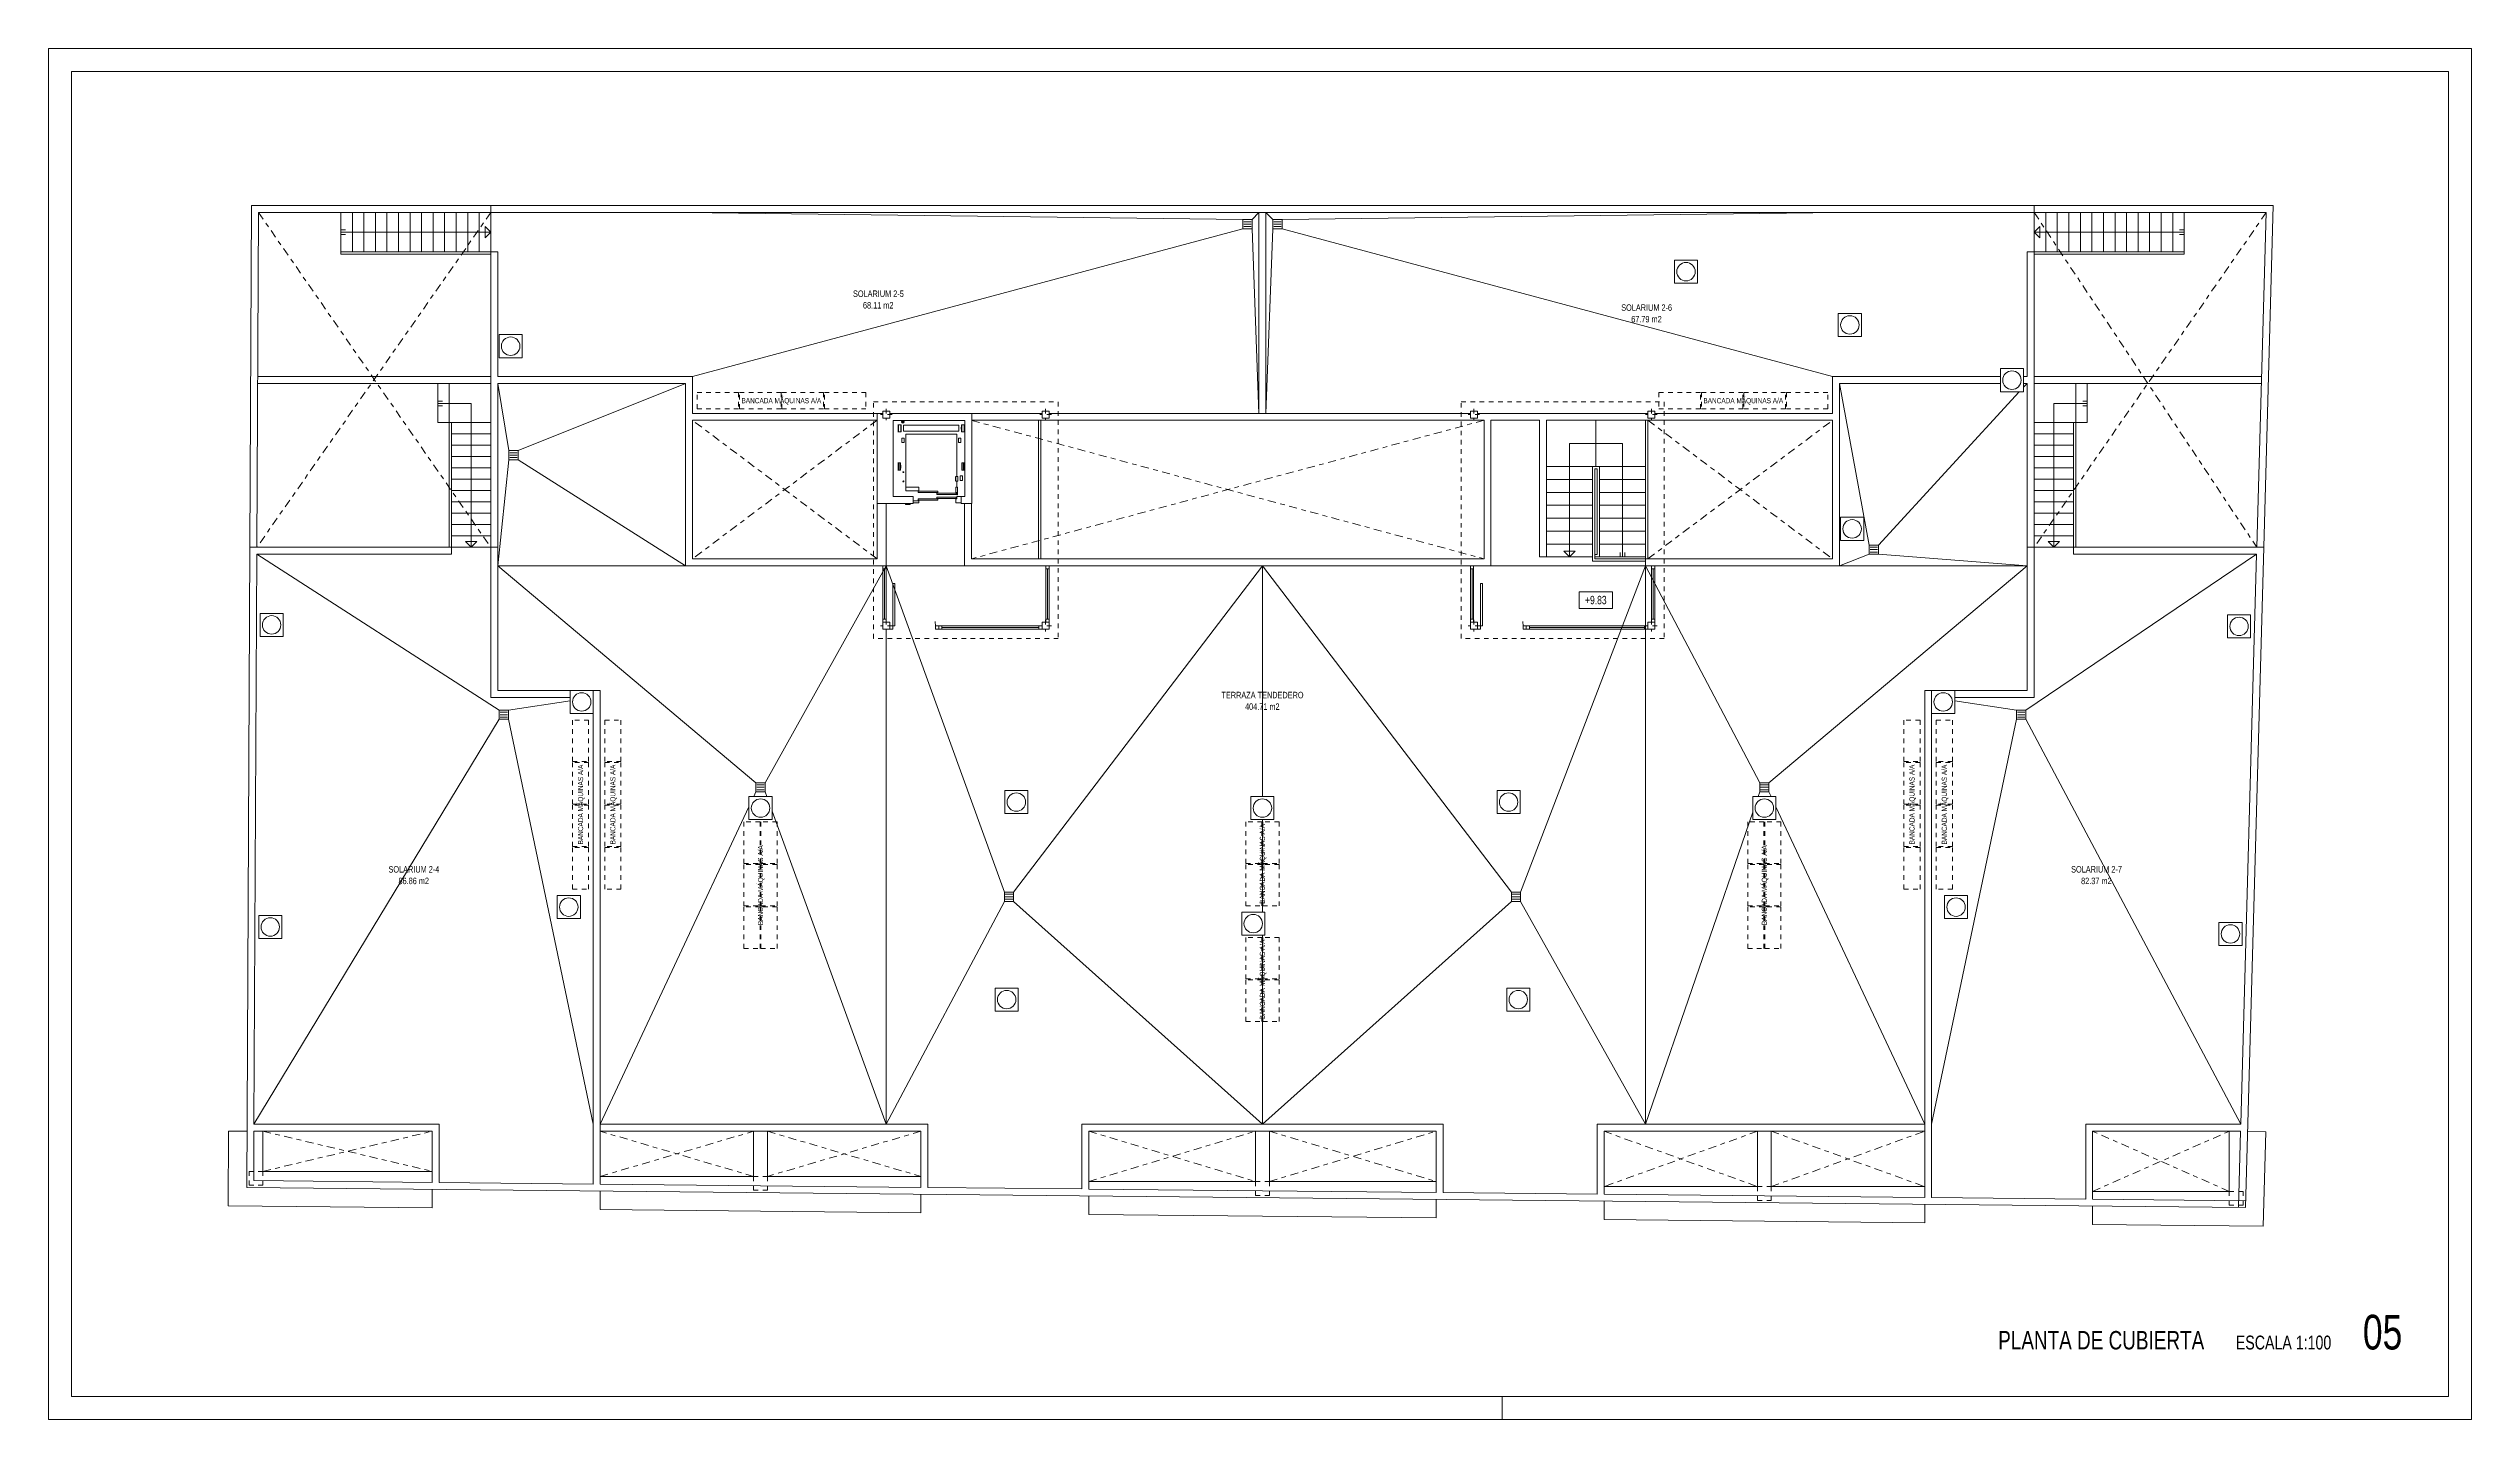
# Model space of a CAD drawing. Header units: millimetres. Extents: x 1426 to 1585, y -58 to 4.
# Drawn here: x 1532 to 1584.5, y -26 to 3.7 of the extents above; entities that cross this region are included whole.
import ezdxf
from ezdxf.enums import TextEntityAlignment as Align

# ---------------------------------------------------------------- set-up
doc = ezdxf.new("R2010")
doc.units = ezdxf.units.MM
doc.header["$LTSCALE"] = 0.35
for name, pattern in [('DASHDOT', [1, 0.5, -0.25, 0, -0.25]), ('HIDDEN', [0.375, 0.25, -0.125]), ('PUNTOS', [6.35, 0, -6.35])]:
    doc.linetypes.add(name, pattern=pattern)
for name, color, linetype, lineweight in [('ASCENSOR', 9, 'Continuous', 0), ('BARRIDO_PUERTA', 251, 'PUNTOS', 0), ('CARATULA', 7, 'Continuous', 0), ('CARPINTERIA', 4, 'Continuous', 0), ('CLIMATIZACIÓN_MÁQUINAS2', 8, 'HIDDEN', 0), ('CUBIERTA', 2, 'Continuous', 0), ('ESCALERAS', 7, 'Continuous', 0), ('FORMATO', 7, 'Continuous', 0), ('GRAFISMOS', 8, 'DASHDOT', 0), ('MUROS', 1, 'Continuous', 0), ('OCULTO', 11, 'HIDDEN', 0), ('PENDIENTES', 250, 'Continuous', 0), ('PILARES', 7, 'Continuous', 0), ('PROY', 9, 'Continuous', 0), ('SENTIDO_ESCALERA', 9, 'Continuous', 0), ('SUMIDEROS', 8, 'Continuous', 0), ('SUPERFICIES', 2, 'Continuous', 0), ('TEXTOS', 3, 'Continuous', 0), ('VISTO', 251, 'Continuous', 0)]:
    doc.layers.add(name, color=color, linetype=linetype, lineweight=lineweight)
doc.styles.add('SWIS721 Lt', font='swisscl.ttf')

# ---------------------------------------------------------------- blocks, each defined once
blk = doc.blocks.new('A$C5D7F19AB')
at = {"layer": 'CARPINTERIA'}
for p, q in [((1.225, 0.07), (0, 0.07)), ((0.07, 0.035), (1.155, 0.035)), ((1.225, 0), (0, 0))]:
    blk.add_line(p, q, dxfattribs=at)
for points in [[(0.07, 0), (0.07, 0.07)], [(1.155, 0), (1.155, 0.07)]]:
    blk.add_lwpolyline(points, dxfattribs=at)
blk = doc.blocks.new('C P092')
at = {"layer": 'BARRIDO_PUERTA'}
blk.add_arc((0.07, 0), 0.92, 0, 87.5081, dxfattribs=at)
at = {"layer": 'CARPINTERIA'}
for p, q in [((0.07, 0.919), (0.11, 0.919)), ((0.07, 0), (0.07, 0.919)), ((0.11, 0.919), (0.11, 0)), ((0, 0), (0.07, 0)), ((0.11, 0), (0.07, 0)), ((0.07, 0), (0.07, -0.07)), ((0.99, 0), (0.99, -0.07)), ((1.06, 0), (0.99, 0)), ((0.07, -0.07), (0, -0.07)), ((0.99, -0.07), (1.06, -0.07))]:
    blk.add_line(p, q, dxfattribs=at)
blk = doc.blocks.new('A$C5B2F203D')
at = {"layer": 'CARPINTERIA'}
for p, q in [((1.06, 0.07), (3.302, 0.07)), ((1.06, 0.07), (1.06, 0)), ((1.13, 0.07), (1.13, 0)), ((1.13, 0.035), (3.232, 0.035)), ((1.06, 0), (3.302, 0))]:
    blk.add_line(p, q, dxfattribs=at)
blk.add_lwpolyline([(3.232, 0), (3.232, 0.07)], dxfattribs=at)
blk.add_blockref('C P092', (0, 0.07), dxfattribs=at)
blk = doc.blocks.new('A$C3134271B')
at = {"layer": 'CARPINTERIA'}
for p, q in [((1.06, 0.07), (3.695, 0.07)), ((1.06, 0.07), (1.06, 0)), ((1.06, 0), (3.695, 0)), ((1.13, 0.07), (1.13, 0)), ((1.13, 0.035), (3.625, 0.035))]:
    blk.add_line(p, q, dxfattribs=at)
blk.add_lwpolyline([(3.625, 0), (3.625, 0.07)], dxfattribs=at)
blk.add_blockref('C P092', (0, 0.07), dxfattribs=at)
blk = doc.blocks.new('SUMIDERO')
at = {"layer": 'SUMIDEROS'}
for p, q in [((0.1, 0.1), (-0.1, 0.1)), ((-0.1, -0.1), (-0.1, 0.1)), ((0.081, 0.052), (-0.081, 0.052)), ((0.081, 0), (-0.081, 0)), ((0.1, -0.1), (0.1, 0.1)), ((-0.1, -0.1), (0.1, -0.1)), ((0.081, -0.052), (-0.081, -0.052))]:
    blk.add_line(p, q, dxfattribs=at)
blk = doc.blocks.new('A$C7E8917FC')
at = {"layer": 'ASCENSOR'}
for p, q in [((0, 1.731), (0.07, 1.731)), ((0.07, 1.578), (0, 1.578)), ((0.005, 1.731), (0.005, 1.578)), ((0.015, 1.731), (0.015, 1.578)), ((0.065, 1.731), (0.065, 1.578)), ((0.07, 1.731), (0.07, 1.578)), ((0.075, 1.635), (0.075, 1.675)), ((0.125, 1.718), (1.325, 1.718)), ((0.125, 1.593), (0.125, 1.718)), ((1.325, 1.593), (0.125, 1.593)), ((1.323, 1.816), (1.366, 1.773)), ((1.323, 1.773), (1.366, 1.816)), ((1.325, 1.718), (1.325, 1.593)), ((1.375, 1.635), (1.375, 1.675)), ((1.38, 1.731), (1.38, 1.578)), ((1.45, 1.731), (1.38, 1.731)), ((1.38, 1.578), (1.45, 1.578)), ((1.385, 1.731), (1.385, 1.578)), ((1.435, 1.731), (1.435, 1.578)), ((1.445, 1.731), (1.445, 1.578)), ((0.085, 1.343), (0.085, 1.443)), ((0.085, 1.443), (0.135, 1.443)), ((0.135, 1.343), (0.085, 1.343)), ((0.135, 1.443), (0.135, 1.343)), ((0.175, 1.525), (1.275, 1.525)), ((0.175, 0.608), (0.175, 1.525)), ((1.275, 1.525), (1.275, 0.3)), ((1.315, 1.443), (1.365, 1.443)), ((1.315, 1.343), (1.315, 1.443)), ((1.365, 1.343), (1.315, 1.343)), ((1.365, 1.443), (1.365, 1.343)), ((0.061, 0.902), (0, 0.902)), ((0.061, 0.749), (0, 0.749)), ((0.005, 0.902), (0.005, 0.749)), ((0.026, 0.902), (0.026, 0.749)), ((0.046, 0.52), (0.046, 0.62)), ((0.046, 0.62), (0.096, 0.62)), ((0.056, 0.749), (0.056, 0.902)), ((0.061, 0.902), (0.061, 0.749)), ((0.066, 0.858), (0.066, 0.793)), ((0.096, 0.62), (0.096, 0.52)), ((0.152, 0.608), (0.152, 0.508)), ((0.152, 0.608), (0.195, 0.608)), ((0.195, 0.608), (0.195, 0.508)), ((0.2, 0.608), (0.2, 0.508)), ((1.384, 0.858), (1.384, 0.793)), ((1.389, 0.902), (1.389, 0.749)), ((1.389, 0.902), (1.45, 0.902)), ((1.389, 0.749), (1.45, 0.749)), ((1.394, 0.749), (1.394, 0.902)), ((1.424, 0.902), (1.424, 0.749)), ((1.445, 0.902), (1.445, 0.749)), ((0.096, 0.52), (0.046, 0.52)), ((0.075, 0.175), (0.175, 0.175)), ((0.195, 0.042), (0.075, 0.042)), ((0.152, 0.508), (0.195, 0.508)), ((0.155, 0.375), (0.155, 0.21)), ((0.195, 0.375), (0.155, 0.375)), ((0.155, 0.21), (0.175, 0.21)), ((0.175, 0.375), (0.175, 0.508)), ((0.175, 0.262), (0.195, 0.262)), ((0.175, 0.21), (0.175, 0.262)), ((0.175, 0.175), (0.175, 0.123)), ((0.175, 0.123), (0.195, 0.123)), ((0.195, 0.262), (0.195, 0.375)), ((0.195, 0.123), (0.195, 0.042)), ((0.995, 0.375), (1.275, 0.375)), ((0.995, 0.3), (0.995, 0.375)), ((1.275, 0.3), (0.995, 0.3)), ((0.995, 0.082), (1.115, 0.082)), ((0.995, 0.042), (0.995, 0.082)), ((1.115, 0.042), (0.995, 0.042)), ((1.185, 0.005), (1.185, 0.025)), ((1.285, 0.005), (1.185, 0.005)), ((1.285, 0), (1.185, 0)), ((1.285, 0.025), (1.285, 0.005))]:
    blk.add_line(p, q, dxfattribs=at)
for points in [[(0.184, 0.251), (0.606, 0.251), (0.606, 0.221), (0.184, 0.221)], [(0.184, 0.164), (0.606, 0.164), (0.606, 0.134), (0.184, 0.134)], [(0.584, 0.292), (1.006, 0.292), (1.006, 0.262), (0.584, 0.262)], [(0.584, 0.123), (1.006, 0.123), (1.006, 0.093), (0.584, 0.093)]]:
    blk.add_lwpolyline(points, close=True, dxfattribs=at)
for centre, radius in [((1.344, 1.795), 0.03), ((1.33, 0.703), 0.0105), ((1.33, 0.503), 0.0108)]:
    blk.add_circle(centre, radius, dxfattribs=at)
blk = doc.blocks.new('PILAR 30x30')
at = {"layer": 'GRAFISMOS', "ltscale": 0.5}
for p, q in [((0.25, 0), (-0.25, 0)), ((0, 0.25), (0, -0.25))]:
    blk.add_line(p, q, dxfattribs=at)
at = {"layer": 'PILARES'}
blk.add_lwpolyline([(0.15, -0.15), (0.15, 0.15), (-0.15, 0.15), (-0.15, -0.15)], close=True, dxfattribs=at)

msp = doc.modelspace()

# ---------------------------------------------------------------- linework, layer by layer
at = {"layer": 'CLIMATIZACIÓN_MÁQUINAS2'}
for points in [[(1546.083, -3.785), (1546.983, -3.785), (1546.983, -4.135), (1546.083, -4.135)], [(1547.003, -3.785), (1547.903, -3.785), (1547.903, -4.135), (1547.003, -4.135)], [(1547.923, -3.785), (1548.823, -3.785), (1548.823, -4.135), (1547.923, -4.135)], [(1548.843, -3.785), (1549.743, -3.785), (1549.743, -4.135), (1548.843, -4.135)], [(1567.824, -3.785), (1566.924, -3.785), (1566.924, -4.135), (1567.824, -4.135)], [(1568.744, -3.785), (1567.844, -3.785), (1567.844, -4.135), (1568.744, -4.135)], [(1569.664, -3.785), (1568.764, -3.785), (1568.764, -4.135), (1569.664, -4.135)], [(1570.584, -3.785), (1569.684, -3.785), (1569.684, -4.135), (1570.584, -4.135)], [(1543.384, -10.878), (1543.384, -11.778), (1543.734, -11.778), (1543.734, -10.878)], [(1544.434, -10.878), (1544.434, -11.778), (1544.084, -11.778), (1544.084, -10.878)], [(1572.232, -10.878), (1572.232, -11.778), (1572.582, -11.778), (1572.582, -10.878)], [(1573.282, -10.878), (1573.282, -11.778), (1572.932, -11.778), (1572.932, -10.878)], [(1543.384, -11.798), (1543.384, -12.698), (1543.734, -12.698), (1543.734, -11.798)], [(1544.434, -11.798), (1544.434, -12.698), (1544.084, -12.698), (1544.084, -11.798)], [(1572.232, -11.798), (1572.232, -12.698), (1572.582, -12.698), (1572.582, -11.798)], [(1573.282, -11.798), (1573.282, -12.698), (1572.932, -12.698), (1572.932, -11.798)], [(1543.384, -12.718), (1543.384, -13.618), (1543.734, -13.618), (1543.734, -12.718)], [(1544.434, -12.718), (1544.434, -13.618), (1544.084, -13.618), (1544.084, -12.718)], [(1547.448, -13.985), (1547.448, -13.085), (1547.098, -13.085), (1547.098, -13.985)], [(1547.818, -13.985), (1547.818, -13.085), (1547.468, -13.085), (1547.468, -13.985)], [(1558.323, -13.985), (1558.323, -13.085), (1557.973, -13.085), (1557.973, -13.985)], [(1558.693, -13.985), (1558.693, -13.085), (1558.343, -13.085), (1558.343, -13.985)], [(1569.198, -13.985), (1569.198, -13.085), (1568.848, -13.085), (1568.848, -13.985)], [(1569.568, -13.985), (1569.568, -13.085), (1569.218, -13.085), (1569.218, -13.985)], [(1572.232, -12.718), (1572.232, -13.618), (1572.582, -13.618), (1572.582, -12.718)], [(1573.282, -12.718), (1573.282, -13.618), (1572.932, -13.618), (1572.932, -12.718)], [(1543.384, -13.638), (1543.384, -14.538), (1543.734, -14.538), (1543.734, -13.638)], [(1544.434, -13.638), (1544.434, -14.538), (1544.084, -14.538), (1544.084, -13.638)], [(1572.232, -13.638), (1572.232, -14.538), (1572.582, -14.538), (1572.582, -13.638)], [(1573.282, -13.638), (1573.282, -14.538), (1572.932, -14.538), (1572.932, -13.638)], [(1547.448, -14.905), (1547.448, -14.005), (1547.098, -14.005), (1547.098, -14.905)], [(1547.818, -14.905), (1547.818, -14.005), (1547.468, -14.005), (1547.468, -14.905)], [(1558.323, -14.905), (1558.323, -14.005), (1557.973, -14.005), (1557.973, -14.905)], [(1558.693, -14.905), (1558.693, -14.005), (1558.343, -14.005), (1558.343, -14.905)], [(1569.198, -14.905), (1569.198, -14.005), (1568.848, -14.005), (1568.848, -14.905)], [(1569.568, -14.905), (1569.568, -14.005), (1569.218, -14.005), (1569.218, -14.905)], [(1547.448, -15.825), (1547.448, -14.925), (1547.098, -14.925), (1547.098, -15.825)], [(1547.818, -15.825), (1547.818, -14.925), (1547.468, -14.925), (1547.468, -15.825)], [(1569.198, -15.825), (1569.198, -14.925), (1568.848, -14.925), (1568.848, -15.825)], [(1569.568, -15.825), (1569.568, -14.925), (1569.218, -14.925), (1569.218, -15.825)], [(1558.323, -16.487), (1558.323, -15.587), (1557.973, -15.587), (1557.973, -16.487)], [(1558.693, -16.487), (1558.693, -15.587), (1558.343, -15.587), (1558.343, -16.487)], [(1558.323, -17.407), (1558.323, -16.507), (1557.973, -16.507), (1557.973, -17.407)], [(1558.693, -17.407), (1558.693, -16.507), (1558.343, -16.507), (1558.343, -17.407)]]:
    msp.add_lwpolyline(points, close=True, dxfattribs=at)
at = {"layer": 'CUBIERTA'}
for p, q in [((1541.614, 0.265), (1575.055, 0.265)), ((1541.614, 0.115), (1541.614, 0.265)), ((1541.614, 0.115), (1575.055, 0.115)), ((1558.258, -4.235), (1558.258, 0.115)), ((1558.408, -4.235), (1558.408, 0.115)), ((1575.055, 0.265), (1575.055, 0.115)), ((1541.614, -10.386), (1541.614, -0.735)), ((1541.614, -0.735), (1541.764, -0.735)), ((1541.764, -3.435), (1541.764, -0.735)), ((1574.905, -0.735), (1574.905, -3.435)), ((1575.055, -0.735), (1574.905, -0.735)), ((1575.055, -0.735), (1575.055, -10.386)), ((1541.764, -10.235), (1541.764, -3.585)), ((1545.833, -3.585), (1545.833, -7.535)), ((1545.983, -3.435), (1545.983, -4.235)), ((1570.684, -3.435), (1574.322, -3.435)), ((1570.684, -3.435), (1570.684, -4.235)), ((1570.834, -3.585), (1570.834, -7.535)), ((1574.322, -3.585), (1570.834, -3.585)), ((1574.822, -3.435), (1574.905, -3.435)), ((1574.905, -3.585), (1574.822, -3.585)), ((1574.905, -3.585), (1574.905, -10.235)), ((1545.983, -4.235), (1549.98, -4.235)), ((1545.983, -4.385), (1549.98, -4.385)), ((1545.983, -4.385), (1545.983, -7.385)), ((1552.033, -4.235), (1553.56, -4.235)), ((1552.033, -4.385), (1563.134, -4.385)), ((1553.71, -4.235), (1562.839, -4.235)), ((1562.989, -4.235), (1566.684, -4.235)), ((1563.134, -4.385), (1563.134, -7.385)), ((1563.284, -4.385), (1563.284, -7.535)), ((1563.284, -4.385), (1564.334, -4.385)), ((1564.334, -4.385), (1564.334, -7.345)), ((1564.484, -4.385), (1564.484, -7.345)), ((1570.684, -4.385), (1564.484, -4.385)), ((1566.834, -4.235), (1570.684, -4.235)), ((1570.684, -4.385), (1570.684, -7.385)), ((1549.983, -6.185), (1549.983, -7.385)), ((1550.178, -6.185), (1550.178, -7.535)), ((1551.88, -6.185), (1551.88, -7.535)), ((1552.03, -6.185), (1552.03, -7.385)), ((1541.614, -7.135), (1541.764, -7.135)), ((1564.484, -7.345), (1564.334, -7.345)), ((1574.905, -7.135), (1575.055, -7.135)), ((1575.905, -7.135), (1575.905, -7.285)), ((1575.905, -7.135), (1580.028, -7.135)), ((1575.905, -7.285), (1579.874, -7.285)), ((1550.178, -7.535), (1545.833, -7.535)), ((1549.983, -7.385), (1545.983, -7.385)), ((1549.983, -7.385), (1545.983, -7.385)), ((1551.88, -7.535), (1563.284, -7.535)), ((1552.03, -7.385), (1563.134, -7.385)), ((1553.63, -7.385), (1557.533, -7.385)), ((1566.634, -7.385), (1570.684, -7.385)), ((1566.634, -7.385), (1566.634, -7.535)), ((1566.634, -7.535), (1570.834, -7.535)), ((1566.684, -7.385), (1570.684, -7.385)), ((1541.614, -10.386), (1543.334, -10.386)), ((1541.764, -10.235), (1543.334, -10.235)), ((1543.834, -10.386), (1543.834, -10.386)), ((1572.682, -10.235), (1572.682, -21.22)), ((1572.832, -10.235), (1572.682, -10.235)), ((1573.332, -10.235), (1574.905, -10.235)), ((1573.332, -10.386), (1575.055, -10.386)), ((1572.832, -10.735), (1572.832, -19.635))]:
    msp.add_line(p, q, dxfattribs=at)
at = {"layer": 'CUBIERTA', "lineweight": 0}
for p, q in [((1545.983, -3.435), (1541.764, -3.435)), ((1545.833, -3.585), (1541.764, -3.585)), ((1536.325, -21.003), (1536.395, -7.135)), ((1540.764, -7.135), (1536.395, -7.135)), ((1536.482, -19.635), (1536.544, -7.285)), ((1540.764, -7.285), (1536.544, -7.285)), ((1540.764, -7.135), (1540.764, -7.285)), ((1579.874, -7.285), (1579.529, -19.635)), ((1580.028, -7.135), (1579.629, -21.44)), ((1543.834, -10.235), (1543.984, -10.235)), ((1543.984, -20.931), (1543.984, -10.235)), ((1543.834, -20.929), (1543.834, -10.735)), ((1536.476, -20.855), (1536.481, -19.785)), ((1540.346, -19.785), (1536.481, -19.785)), ((1540.496, -19.635), (1536.482, -19.635)), ((1540.346, -19.785), (1540.346, -20.894)), ((1540.496, -19.635), (1540.496, -20.895)), ((1551.082, -19.635), (1543.984, -19.635)), ((1550.932, -19.785), (1543.984, -19.785)), ((1550.932, -19.785), (1550.932, -21.001)), ((1551.082, -19.635), (1551.082, -21.002)), ((1554.42, -19.635), (1554.42, -21.036)), ((1562.246, -19.635), (1554.42, -19.635)), ((1562.096, -19.785), (1554.57, -19.785)), ((1554.57, -19.785), (1554.57, -21.037)), ((1562.096, -19.785), (1562.096, -21.113)), ((1562.246, -19.635), (1562.246, -21.115)), ((1565.584, -21.148), (1565.584, -19.635)), ((1572.682, -19.635), (1565.584, -19.635)), ((1572.682, -19.785), (1565.734, -19.785)), ((1565.734, -21.15), (1565.734, -19.785)), ((1572.832, -21.222), (1572.832, -19.635)), ((1576.17, -19.635), (1576.17, -21.255)), ((1579.529, -19.635), (1576.17, -19.635)), ((1579.525, -19.785), (1576.32, -19.785)), ((1576.32, -19.785), (1576.32, -21.257)), ((1579.525, -19.785), (1579.479, -21.436)), ((1540.346, -20.894), (1536.476, -20.855)), ((1543.834, -20.929), (1540.496, -20.895)), ((1550.932, -21.001), (1543.984, -20.931)), ((1579.629, -21.44), (1536.325, -21.003)), ((1554.42, -21.036), (1551.082, -21.002)), ((1562.096, -21.113), (1554.57, -21.037)), ((1565.584, -21.148), (1562.246, -21.115)), ((1572.682, -21.22), (1565.734, -21.15)), ((1576.17, -21.255), (1572.832, -21.222)), ((1579.63, -21.29), (1576.32, -21.257))]:
    msp.add_line(p, q, dxfattribs=at)
at = {"layer": 'CUBIERTA'}
for points in [[(1567.26, -0.915), (1567.76, -0.915), (1567.76, -1.415), (1567.26, -1.415)], [(1570.81, -2.069), (1571.31, -2.069), (1571.31, -2.569), (1570.81, -2.569)], [(1541.794, -2.529), (1542.294, -2.529), (1542.294, -3.029), (1541.794, -3.029)], [(1574.322, -3.265), (1574.822, -3.265), (1574.822, -3.765), (1574.322, -3.765)], [(1570.86, -6.486), (1571.36, -6.486), (1571.36, -6.986), (1570.86, -6.986)], [(1536.615, -8.566), (1537.115, -8.566), (1537.115, -9.066), (1536.615, -9.066)], [(1579.743, -8.599), (1579.243, -8.599), (1579.243, -9.099), (1579.743, -9.099)], [(1543.334, -10.235), (1543.834, -10.235), (1543.834, -10.735), (1543.334, -10.735)], [(1572.832, -10.235), (1573.332, -10.235), (1573.332, -10.735), (1572.832, -10.735)], [(1547.208, -12.535), (1547.708, -12.535), (1547.708, -13.035), (1547.208, -13.035)], [(1552.751, -12.405), (1553.251, -12.405), (1553.251, -12.905), (1552.751, -12.905)], [(1558.083, -12.535), (1558.583, -12.535), (1558.583, -13.035), (1558.083, -13.035)], [(1563.416, -12.405), (1563.916, -12.405), (1563.916, -12.905), (1563.416, -12.905)], [(1568.958, -12.535), (1569.458, -12.535), (1569.458, -13.035), (1568.958, -13.035)], [(1543.054, -14.68), (1543.554, -14.68), (1543.554, -15.18), (1543.054, -15.18)], [(1573.112, -14.68), (1573.612, -14.68), (1573.612, -15.18), (1573.112, -15.18)], [(1536.586, -15.11), (1537.086, -15.11), (1537.086, -15.61), (1536.586, -15.61)], [(1557.883, -15.037), (1558.383, -15.037), (1558.383, -15.537), (1557.883, -15.537)], [(1579.557, -15.261), (1579.057, -15.261), (1579.057, -15.761), (1579.557, -15.761)], [(1552.541, -16.683), (1553.041, -16.683), (1553.041, -17.183), (1552.541, -17.183)], [(1563.626, -16.683), (1564.126, -16.683), (1564.126, -17.183), (1563.626, -17.183)]]:
    msp.add_lwpolyline(points, close=True, dxfattribs=at)
for centre in [(1567.51, -1.165), (1542.044, -2.779), (1571.06, -2.319), (1574.572, -3.515), (1571.11, -6.736), (1536.865, -8.816), (1579.493, -8.849), (1543.584, -10.485), (1573.082, -10.485), (1547.458, -12.785), (1553.001, -12.655), (1558.333, -12.785), (1563.666, -12.655), (1569.208, -12.785), (1536.836, -15.36), (1543.304, -14.93), (1558.133, -15.287), (1573.362, -14.93), (1579.307, -15.511), (1552.791, -16.933), (1563.876, -16.933)]:
    msp.add_circle(centre, 0.2, dxfattribs=at)
at = {"layer": 'ESCALERAS'}
for p, q in [((1536.395, -7.135), (1536.432, 0.265)), ((1536.432, 0.265), (1541.614, 0.265)), ((1536.545, -7.135), (1536.581, 0.115)), ((1536.581, 0.115), (1541.614, 0.115)), ((1538.364, 0.115), (1538.364, -0.785)), ((1538.614, 0.115), (1538.614, -0.735)), ((1538.864, 0.115), (1538.864, -0.735)), ((1539.114, 0.115), (1539.114, -0.735)), ((1539.364, 0.115), (1539.364, -0.735)), ((1539.614, 0.115), (1539.614, -0.735)), ((1539.864, 0.115), (1539.864, -0.735)), ((1540.114, 0.115), (1540.114, -0.735)), ((1540.364, 0.115), (1540.364, -0.735)), ((1540.614, 0.115), (1540.614, -0.735)), ((1540.864, 0.115), (1540.864, -0.735)), ((1541.114, 0.115), (1541.114, -0.735)), ((1541.364, 0.115), (1541.364, -0.735)), ((1541.614, 0.115), (1541.614, -0.735)), ((1580.234, 0.265), (1575.055, 0.265)), ((1580.08, 0.115), (1575.055, 0.115)), ((1575.055, -0.735), (1575.055, 0.115)), ((1575.305, 0.115), (1575.305, -0.735)), ((1575.555, 0.115), (1575.555, -0.735)), ((1575.805, 0.115), (1575.805, -0.735)), ((1576.055, 0.115), (1576.055, -0.735)), ((1576.305, 0.115), (1576.305, -0.735)), ((1576.555, 0.115), (1576.555, -0.735)), ((1576.805, 0.115), (1576.805, -0.735)), ((1577.055, 0.115), (1577.055, -0.735)), ((1577.305, 0.115), (1577.305, -0.735)), ((1577.555, 0.115), (1577.555, -0.735)), ((1577.805, 0.115), (1577.805, -0.735)), ((1578.055, 0.115), (1578.055, -0.735)), ((1578.305, 0.115), (1578.305, -0.785)), ((1580.08, 0.115), (1579.878, -7.135)), ((1580.234, 0.265), (1580.028, -7.135)), ((1541.614, -0.735), (1538.364, -0.735)), ((1541.614, -0.785), (1538.364, -0.785)), ((1575.055, -0.735), (1578.305, -0.735)), ((1575.055, -0.785), (1578.305, -0.785)), ((1536.563, -3.435), (1541.614, -3.435)), ((1536.563, -3.585), (1541.614, -3.585)), ((1540.464, -4.435), (1540.464, -3.585)), ((1540.714, -7.135), (1540.714, -3.585)), ((1575.055, -3.435), (1579.981, -3.435)), ((1575.055, -3.585), (1579.977, -3.585)), ((1575.955, -7.135), (1575.955, -3.585)), ((1576.205, -4.435), (1576.205, -3.585)), ((1541.614, -4.435), (1540.464, -4.435)), ((1540.764, -7.135), (1540.764, -4.435)), ((1541.614, -4.681), (1540.764, -4.681)), ((1565.559, -5.385), (1565.559, -4.385)), ((1566.634, -4.385), (1566.634, -7.385)), ((1566.684, -4.385), (1566.684, -7.385)), ((1575.055, -4.435), (1576.205, -4.435)), ((1575.055, -4.681), (1575.905, -4.681)), ((1575.905, -7.135), (1575.905, -4.435)), ((1541.614, -4.926), (1540.764, -4.926)), ((1541.614, -5.172), (1540.764, -5.172)), ((1575.055, -4.926), (1575.905, -4.926)), ((1575.055, -5.172), (1575.905, -5.172)), ((1541.614, -5.417), (1540.764, -5.417)), ((1541.614, -5.663), (1540.764, -5.663)), ((1564.484, -5.385), (1565.484, -5.385)), ((1564.484, -5.665), (1565.484, -5.665)), ((1565.634, -5.385), (1565.484, -5.385)), ((1565.484, -5.385), (1565.484, -7.435)), ((1565.534, -7.385), (1565.534, -5.435)), ((1565.534, -5.435), (1565.584, -5.435)), ((1565.584, -5.435), (1565.584, -7.295)), ((1566.634, -5.385), (1565.634, -5.385)), ((1565.634, -5.385), (1565.634, -7.345)), ((1566.634, -5.665), (1565.634, -5.665)), ((1575.055, -5.417), (1575.905, -5.417)), ((1575.055, -5.663), (1575.905, -5.663)), ((1541.614, -5.908), (1540.764, -5.908)), ((1541.614, -6.154), (1540.764, -6.154)), ((1564.484, -5.945), (1565.484, -5.945)), ((1564.484, -6.225), (1565.484, -6.225)), ((1566.634, -5.945), (1565.634, -5.945)), ((1566.634, -6.225), (1565.634, -6.225)), ((1575.055, -5.908), (1575.905, -5.908)), ((1575.055, -6.154), (1575.905, -6.154)), ((1541.614, -6.399), (1540.764, -6.399)), ((1541.614, -6.645), (1540.764, -6.645)), ((1564.484, -6.505), (1565.484, -6.505)), ((1564.484, -6.785), (1565.484, -6.785)), ((1566.634, -6.505), (1565.634, -6.505)), ((1566.634, -6.785), (1565.634, -6.785)), ((1575.055, -6.399), (1575.905, -6.399)), ((1575.055, -6.645), (1575.905, -6.645)), ((1541.614, -6.89), (1540.764, -6.89)), ((1541.614, -7.135), (1540.764, -7.135)), ((1564.484, -7.065), (1565.484, -7.065)), ((1564.484, -7.345), (1565.484, -7.345)), ((1565.534, -7.295), (1565.584, -7.295)), ((1565.534, -7.345), (1565.634, -7.345)), ((1566.634, -7.065), (1565.634, -7.065)), ((1566.634, -7.345), (1565.634, -7.345)), ((1575.055, -6.89), (1575.905, -6.89)), ((1575.055, -7.135), (1575.905, -7.135)), ((1566.634, -7.435), (1565.484, -7.435)), ((1566.634, -7.385), (1565.534, -7.385))]:
    msp.add_line(p, q, dxfattribs=at)
at = {"layer": 'FORMATO'}
msp.add_line((1563.53, -26.03), (1563.53, -25.53), dxfattribs=at)
msp.add_lwpolyline([(1584.53, 3.67), (1584.53, -26.03), (1532.03, -26.03), (1532.03, 3.67)], close=True, dxfattribs=at)
at = {"layer": 'FORMATO', "color": 1}
msp.add_lwpolyline([(1584.03, 3.17), (1584.03, -25.53), (1532.53, -25.53), (1532.53, 3.17)], close=True, dxfattribs=at)
at = {"layer": 'GRAFISMOS'}
for p, q in [((1541.614, 0.115), (1536.545, -7.135)), ((1536.581, 0.115), (1541.614, -7.135)), ((1580.08, 0.115), (1575.055, -7.135)), ((1575.055, 0.115), (1579.878, -7.135)), ((1549.983, -7.385), (1545.983, -4.385)), ((1549.983, -4.385), (1545.983, -7.385)), ((1563.134, -4.385), (1552.03, -7.385)), ((1552.033, -4.386), (1563.134, -7.385)), ((1566.684, -7.385), (1570.684, -4.385)), ((1566.684, -4.385), (1570.684, -7.385)), ((1536.677, -20.654), (1540.346, -19.785)), ((1536.677, -19.785), (1540.346, -20.654)), ((1543.984, -20.764), (1547.308, -19.785)), ((1547.308, -20.764), (1543.984, -19.785)), ((1547.608, -19.785), (1550.932, -20.764)), ((1550.932, -19.785), (1547.608, -20.764)), ((1554.57, -20.874), (1558.183, -19.785)), ((1554.57, -19.785), (1558.183, -20.874)), ((1558.483, -19.785), (1562.096, -20.874)), ((1558.483, -20.874), (1562.096, -19.785)), ((1565.734, -19.785), (1569.058, -20.984)), ((1569.058, -19.785), (1565.734, -20.984)), ((1569.358, -20.984), (1572.682, -19.785)), ((1569.358, -19.785), (1572.682, -20.984)), ((1576.32, -21.087), (1579.28, -19.785)), ((1579.28, -21.087), (1576.32, -19.785))]:
    msp.add_line(p, q, dxfattribs=at)
at = {"layer": 'MUROS'}
for p, q in [((1549.983, -6.186), (1549.983, -4.235)), ((1550.333, -6.036), (1550.768, -6.036)), ((1550.768, -6.036), (1550.768, -6.129)), ((1550.768, -6.129), (1550.768, -6.186)), ((1550.768, -6.129), (1550.768, -6.129)), ((1551.808, -6.186), (1551.808, -6.186))]:
    msp.add_line(p, q, dxfattribs=at)
at = {"layer": 'MUROS', "lineweight": 0}
for p, q in [((1549.983, -4.235), (1550.108, -4.235)), ((1550.258, -4.235), (1552.033, -4.235)), ((1550.333, -4.386), (1550.333, -6.036)), ((1551.883, -4.386), (1550.333, -4.386)), ((1551.883, -4.386), (1551.883, -6.036)), ((1552.033, -4.235), (1552.033, -6.186)), ((1549.983, -6.186), (1550.768, -6.186)), ((1550.383, -6.036), (1550.768, -6.036)), ((1550.383, -6.036), (1550.768, -6.036)), ((1551.808, -6.036), (1551.883, -6.036)), ((1551.808, -6.186), (1552.033, -6.186))]:
    msp.add_line(p, q, dxfattribs=at)
at = {"layer": 'MUROS'}
for points in [[(1550.108, -4.235), (1550.108, -4.185), (1550.258, -4.185), (1550.258, -4.235)], [(1551.808, -6.186), (1551.808, -6.036)]]:
    msp.add_lwpolyline(points, dxfattribs=at)
for points in [[(1553.56, -4.185), (1553.71, -4.185), (1553.71, -4.335), (1553.56, -4.335)], [(1562.839, -4.185), (1562.989, -4.185), (1562.989, -4.335), (1562.839, -4.335)], [(1566.684, -4.185), (1566.834, -4.185), (1566.834, -4.335), (1566.684, -4.335)], [(1550.108, -8.76), (1550.258, -8.76), (1550.258, -8.91), (1550.108, -8.91)], [(1553.56, -8.76), (1553.71, -8.76), (1553.71, -8.91), (1553.56, -8.91)], [(1562.839, -8.76), (1562.989, -8.76), (1562.989, -8.91), (1562.839, -8.91)], [(1566.684, -8.76), (1566.834, -8.76), (1566.834, -8.91), (1566.684, -8.91)]]:
    msp.add_lwpolyline(points, close=True, dxfattribs=at)
at = {"layer": 'OCULTO'}
for points in [[(1549.908, -3.985), (1553.91, -3.985), (1553.91, -9.11), (1549.908, -9.11)], [(1562.639, -3.985), (1567.034, -3.985), (1567.034, -9.11), (1562.639, -9.11)], [(1536.377, -20.654), (1536.677, -20.654), (1536.677, -20.954), (1536.377, -20.954)], [(1547.308, -20.764), (1547.608, -20.764), (1547.608, -21.064), (1547.308, -21.064)], [(1558.183, -20.874), (1558.483, -20.874), (1558.483, -21.174), (1558.183, -21.174)], [(1569.058, -20.984), (1569.358, -20.984), (1569.358, -21.284), (1569.058, -21.284)], [(1579.28, -21.087), (1579.58, -21.087), (1579.58, -21.387), (1579.28, -21.387)]]:
    msp.add_lwpolyline(points, close=True, dxfattribs=at)
at = {"layer": 'PENDIENTES'}
for p, q in [((1557.908, -0.035), (1545.833, 0.115)), ((1558.108, -0.035), (1558.258, 0.115)), ((1558.558, -0.035), (1558.408, 0.115)), ((1558.758, -0.035), (1570.834, 0.115)), ((1557.908, -0.235), (1545.983, -3.435)), ((1558.108, -0.235), (1558.258, -4.235)), ((1558.558, -0.235), (1558.408, -4.235)), ((1558.758, -0.235), (1570.684, -3.435)), ((1542.006, -5.04), (1541.764, -3.585)), ((1542.206, -5.04), (1545.833, -3.585)), ((1571.479, -7.086), (1570.834, -3.585)), ((1574.822, -3.669), (1574.905, -3.585)), ((1571.679, -7.086), (1574.726, -3.765)), ((1542.006, -5.24), (1541.764, -7.535)), ((1542.206, -5.24), (1545.833, -7.535)), ((1541.796, -10.662), (1536.544, -7.285)), ((1571.479, -7.286), (1570.834, -7.535)), ((1571.679, -7.286), (1574.902, -7.535)), ((1574.871, -10.662), (1579.874, -7.285)), ((1541.764, -7.535), (1545.833, -7.535)), ((1541.764, -7.535), (1547.358, -12.235)), ((1547.558, -12.235), (1550.178, -7.535)), ((1552.741, -14.605), (1550.178, -7.535)), ((1550.178, -7.535), (1551.88, -7.535)), ((1552.941, -14.605), (1558.333, -7.535)), ((1563.726, -14.605), (1558.333, -7.535)), ((1558.333, -12.535), (1558.333, -7.535)), ((1563.284, -7.535), (1566.634, -7.535)), ((1563.926, -14.605), (1566.634, -7.535)), ((1569.108, -12.235), (1566.634, -7.535)), ((1566.634, -19.635), (1566.634, -7.535)), ((1574.902, -7.535), (1569.308, -12.235)), ((1570.834, -7.535), (1574.905, -7.535)), ((1550.178, -8.91), (1550.178, -19.635)), ((1541.996, -10.662), (1543.334, -10.461)), ((1572.832, -10.386), (1572.832, -10.386)), ((1574.671, -10.662), (1573.332, -10.461)), ((1541.796, -10.862), (1536.482, -19.635)), ((1543.834, -19.635), (1541.996, -10.862)), ((1574.671, -10.862), (1572.832, -19.635)), ((1579.529, -19.635), (1574.871, -10.862)), ((1547.358, -12.435), (1547.311, -12.535)), ((1547.558, -12.435), (1547.594, -12.535)), ((1569.108, -12.435), (1569.074, -12.535)), ((1569.308, -12.435), (1569.355, -12.535)), ((1547.208, -12.756), (1543.984, -19.635)), ((1547.708, -12.855), (1550.178, -19.635)), ((1558.333, -13.035), (1558.333, -15.037)), ((1568.958, -12.872), (1566.634, -19.635)), ((1569.458, -12.756), (1572.682, -19.635)), ((1552.741, -14.805), (1550.178, -19.635)), ((1558.333, -19.635), (1552.941, -14.805)), ((1563.726, -14.805), (1558.333, -19.635)), ((1566.634, -19.635), (1563.926, -14.805)), ((1558.333, -15.537), (1558.333, -19.635))]:
    msp.add_line(p, q, dxfattribs=at)
at = {"layer": 'PROY'}
for p, q in [((1536.677, -20.654), (1536.677, -19.785)), ((1547.308, -20.764), (1547.308, -19.785)), ((1547.608, -20.764), (1547.608, -19.785)), ((1558.183, -20.874), (1558.183, -19.785)), ((1558.483, -20.874), (1558.483, -19.785)), ((1569.058, -20.984), (1569.058, -19.785)), ((1569.358, -20.984), (1569.358, -19.785)), ((1579.28, -21.087), (1579.28, -19.785)), ((1536.677, -20.654), (1540.346, -20.654)), ((1547.308, -20.764), (1543.984, -20.764)), ((1547.608, -20.764), (1550.932, -20.764)), ((1558.183, -20.874), (1554.57, -20.874)), ((1558.483, -20.874), (1562.096, -20.874)), ((1569.058, -20.984), (1565.734, -20.984)), ((1569.358, -20.984), (1572.682, -20.984)), ((1579.28, -21.087), (1576.32, -21.087))]:
    msp.add_line(p, q, dxfattribs=at)
at = {"layer": 'SENTIDO_ESCALERA'}
for p, q in [((1538.364, -0.26), (1538.464, -0.26)), ((1538.364, -0.31), (1541.614, -0.31)), ((1538.464, -0.36), (1538.364, -0.36)), ((1541.614, -0.31), (1541.49, -0.187)), ((1541.49, -0.187), (1541.49, -0.434)), ((1541.49, -0.434), (1541.614, -0.31)), ((1575.055, -0.31), (1575.179, -0.187)), ((1578.305, -0.31), (1575.055, -0.31)), ((1575.179, -0.434), (1575.055, -0.31)), ((1575.179, -0.187), (1575.179, -0.434)), ((1578.305, -0.26), (1578.205, -0.26)), ((1578.205, -0.36), (1578.305, -0.36)), ((1540.464, -3.968), (1540.564, -3.968)), ((1540.464, -4.018), (1541.189, -4.018)), ((1540.564, -4.068), (1540.464, -4.068)), ((1541.189, -4.018), (1541.189, -7.135)), ((1575.48, -4.018), (1575.48, -7.135)), ((1576.205, -4.018), (1575.48, -4.018)), ((1576.205, -3.968), (1576.105, -3.968)), ((1576.105, -4.068), (1576.205, -4.068)), ((1564.984, -7.345), (1564.984, -4.885)), ((1564.984, -4.885), (1566.134, -4.885)), ((1566.134, -4.885), (1566.134, -7.345)), ((1541.065, -7.012), (1541.189, -7.135)), ((1541.312, -7.012), (1541.065, -7.012)), ((1541.189, -7.135), (1541.312, -7.012)), ((1564.86, -7.222), (1564.984, -7.345)), ((1565.107, -7.222), (1564.86, -7.222)), ((1564.984, -7.345), (1565.107, -7.222)), ((1566.084, -7.345), (1566.084, -7.245)), ((1566.184, -7.245), (1566.184, -7.345)), ((1575.48, -7.135), (1575.357, -7.012)), ((1575.357, -7.012), (1575.604, -7.012)), ((1575.604, -7.012), (1575.48, -7.135))]:
    msp.add_line(p, q, dxfattribs=at)
at = {"layer": 'TEXTOS', "color": 9}
msp.add_lwpolyline([(1565.915, -8.098), (1565.915, -8.458), (1565.197, -8.458), (1565.197, -8.098)], close=True, dxfattribs=at)
at = {"layer": 'VISTO'}
for p, q in [((1553.483, -4.385), (1553.483, -7.385)), ((1553.533, -4.385), (1553.533, -7.385)), ((1535.931, -19.783), (1535.923, -21.399)), ((1536.331, -19.785), (1535.931, -19.783)), ((1579.675, -19.785), (1580.075, -19.797)), ((1580.018, -21.844), (1580.075, -19.797)), ((1540.342, -21.444), (1535.923, -21.399)), ((1540.342, -21.444), (1540.346, -21.044)), ((1543.984, -21.081), (1543.984, -21.481)), ((1550.932, -21.551), (1543.984, -21.48)), ((1550.932, -21.151), (1550.932, -21.551)), ((1554.57, -21.187), (1554.57, -21.587)), ((1562.096, -21.263), (1562.096, -21.663)), ((1565.734, -21.3), (1565.734, -21.7)), ((1572.682, -21.37), (1572.682, -21.77)), ((1576.316, -21.807), (1576.32, -21.407)), ((1562.096, -21.663), (1554.57, -21.587)), ((1572.682, -21.77), (1565.734, -21.7)), ((1576.316, -21.807), (1580.018, -21.844))]:
    msp.add_line(p, q, dxfattribs=at)

# ---------------------------------------------------------------- block references
at = {"layer": 'ASCENSOR', "xscale": -1}
msp.add_blockref('A$C7E8917FC', (1551.883, -6.211), dxfattribs=at)
at = {"layer": 'CARPINTERIA', "rotation": 90}
for p in [(1550.178, -8.76), (1566.834, -8.76)]:
    msp.add_blockref('A$C5D7F19AB', p, dxfattribs=at)
at = {"layer": 'CARPINTERIA', "xscale": -1, "rotation": 270}
for p in [(1553.64, -8.76), (1562.839, -8.76)]:
    msp.add_blockref('A$C5D7F19AB', p, dxfattribs=at)
at = {"layer": 'CARPINTERIA'}
for name, p in [('A$C5B2F203D', (1550.258, -8.91)), ('A$C3134271B', (1562.989, -8.91))]:
    msp.add_blockref(name, p, dxfattribs=at)
at = {"layer": 'MUROS', "xscale": -1}
for p in [(1558.008, -0.135), (1541.896, -10.762), (1574.771, -10.762), (1547.458, -12.335), (1552.841, -14.705), (1563.826, -14.705)]:
    msp.add_blockref('SUMIDERO', p, dxfattribs=at)
at = {"layer": 'MUROS'}
for p in [(1558.658, -0.135), (1542.106, -5.14), (1569.208, -12.335)]:
    msp.add_blockref('SUMIDERO', p, dxfattribs=at)
at = {"layer": 'MUROS', "rotation": 180}
msp.add_blockref('SUMIDERO', (1571.579, -7.186), dxfattribs=at)
at = {"layer": 'PILARES', "xscale": 0.5, "yscale": 0.5, "zscale": 0.5}
for p in [(1550.183, -4.26), (1553.635, -4.26), (1562.914, -4.26), (1566.759, -4.26), (1550.183, -8.835), (1553.635, -8.835), (1562.914, -8.835), (1566.759, -8.835)]:
    msp.add_blockref('PILAR 30x30', p, dxfattribs=at)

# ---------------------------------------------------------------- texts
at = {"layer": 'CARATULA', "color": 7, "insert": (1567.429, -23.762), "char_height": 0.4, "width": 15.60134, "attachment_point": 1, "style": 'SWIS721 Lt'}
msp.add_mtext('\\pxqr;PLANTA DE CUBIERTA      {\\H0.75x;\\C4;ESCALA 1:100}      {\\H1.875x;\\C3;05}', dxfattribs=at)
at = {"layer": 'SUPERFICIES', "style": 'SWIS721 Lt'}
for s, p in [('68.11 m2', (1550.008, -1.893)), ('67.79 m2', (1566.653, -2.194)), ('404.71 m2', (1558.33, -10.587)), ('86.86 m2', (1539.944, -14.362)), ('82.37 m2', (1576.401, -14.362))]:
    msp.add_text(s, height=0.14, dxfattribs=at).set_placement(p, align=Align.MIDDLE)
at = {"layer": 'TEXTOS', "style": 'SWIS721 Lt'}
for s, height, p in [('SOLARIUM 2-5', 0.14, (1550.012, -1.642)), ('SOLARIUM 2-6', 0.14, (1566.657, -1.943)), ('+9.83', 0.18, (1565.556, -8.278)), ('TERRAZA TENDEDERO', 0.14, (1558.334, -10.336)), ('SOLARIUM 2-4', 0.14, (1539.948, -14.111)), ('SOLARIUM 2-7', 0.14, (1576.405, -14.111))]:
    msp.add_text(s, height=height, dxfattribs=at).set_placement(p, align=Align.MIDDLE)
at = {"layer": 'TEXTOS', "color": 7, "style": 'SWIS721 Lt'}
for p in [(1547.91, -3.96), (1568.751, -3.96)]:
    msp.add_text('BANCADA MÁQUINAS A/A', height=0.112, dxfattribs=at).set_placement(p, align=Align.MIDDLE)
for p in [(1543.559, -12.708), (1544.259, -12.708), (1572.407, -12.708), (1573.107, -12.708), (1558.333, -13.995), (1547.458, -14.455), (1569.208, -14.455), (1558.333, -16.497)]:
    msp.add_text('BANCADA MÁQUINAS A/A', height=0.112, rotation=90, dxfattribs=at).set_placement(p, align=Align.MIDDLE)

doc.saveas('drawing.dxf')
